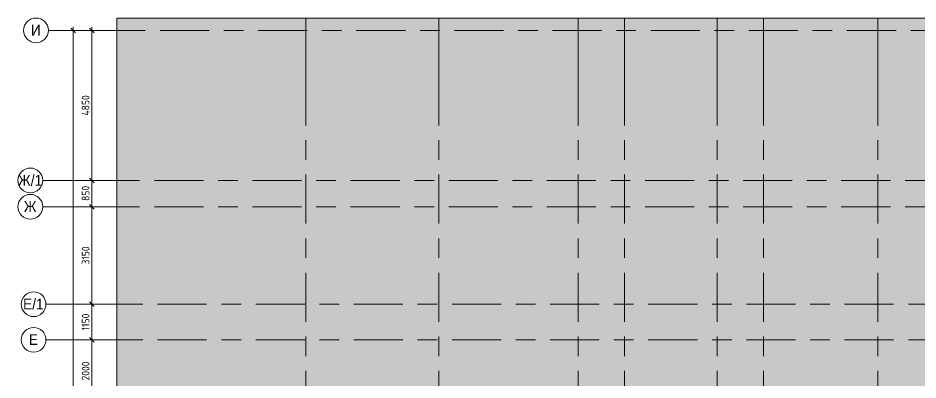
# Model space of a CAD drawing. Header units: millimetres. Extents: x 957 to 217451, y -8553 to 29000.
# Drawn here: x 23886 to 53003, y 15701 to 27400 of the extents above; entities that cross this region are included whole.
import ezdxf

# ---------------------------------------------------------------- set-up
doc = ezdxf.new("R2010")
doc.units = ezdxf.units.MM
doc.linetypes.add('Осевая', pattern=[3175, 635, -476.25, 1587.5, -476.25])
for name, color, linetype, lineweight in [('A-ANNO-DIMS', 7, 'Continuous', 9), ('A-ANNO-DIMS-100', 7, 'Continuous', 9), ('A-DETL', 7, 'Continuous', 9), ('A-GENM', 7, 'Continuous', 9), ('Оси', 7, 'Continuous', 9), ('Оси-1', 7, 'Continuous', 20), ('Оси-2', 7, 'Осевая', 9)]:
    doc.layers.add(name, color=color, linetype=linetype, lineweight=lineweight)
doc.layers.add('A-DETL-GENF-2', color=7, linetype='Continuous', lineweight=9, true_color=0xd4d4d4)
doc.styles.add('Arial', font='arial.ttf', dxfattribs={"width": 0.9, "height": 350})
doc.styles.add('ISOCPEUR_2', font='isocpeur.ttf', dxfattribs={"width": 0.9, "height": 250})
doc.dimstyles.new('ISO-2_5_0_9К_БОЛЬШОЙ', dxfattribs={"dimscale": 304.8, "dimtxt": 248.995294, "dimasz": 0.492126, "dimexe": 0.393701, "dimexo": 0.984252, "dimgap": 0, "dimtad": 1, "dimdec": 0, "dimrnd": 10, "dimzin": 0, "dimdsep": 46, "dimtxsty": 'ISOCPEUR_2', "dimblk1": 'OBLIQUE', "dimblk2": 'OBLIQUE', "dimsah": 1, "dimcen": 0.09, "dimdle": 0.393701, "dimazin": 0, "dimtfac": 1, "dimtdec": 4, "dimtix": 1, "dimtmove": 0, "dimatfit": 3, "dimfxl": 1, "dimtvp": 1, "dimtolj": 1, "dimtzin": 0, "dimarcsym": 2})

# ---------------------------------------------------------------- blocks, each defined once
blk = doc.blocks.new('парапет1 - парапет-18629556-План расстановки мебели и оборудования 3 этажа в осях 1-12')
at = {"layer": 'A-GENM'}
for p, q in [((-2411, 27400), (33928, 27400)), ((-2411, 27400), (-2409, 27398)), ((-2411, 14773), (-2411, 27400))]:
    blk.add_line(p, q, dxfattribs=at)
blk = doc.blocks.new('Ось сетки - D8-29747960-План расстановки мебели и оборудования 3 этажа в осях 1-12')
at = {"layer": 'Оси-1'}
for start, end in [(360, 180), (180, 360)]:
    blk.add_arc((0, 0), 4, start, end, dxfattribs=at)
blk = doc.blocks.new('DIMBLOCK13-План расстановки мебели и оборудования 3 этажа в осях 1-12')
at = {"layer": 'A-ANNO-DIMS-100'}
for p, q in [((26276, 27120), (26276, 22150)), ((26082, 27000), (26396, 27000)), ((26276, 27000), (26082, 27000)), ((26082, 22150), (26396, 22150)), ((26276, 22150), (26082, 22150))]:
    blk.add_line(p, q, dxfattribs=at)
at = {"layer": 'A-ANNO-DIMS-100', "lineweight": 20}
for p, q in [((26276, 27000), (26201, 27075)), ((26276, 27000), (26351, 26925)), ((26276, 22150), (26201, 22225)), ((26276, 22150), (26351, 22075))]:
    blk.add_line(p, q, dxfattribs=at)
at = {"layer": 'A-ANNO-DIMS-100', "color": 0, "insert": (25949, 24247), "char_height": 250, "width": 787.21, "attachment_point": 1, "rotation": 90, "line_spacing_factor": 1.149209, "style": 'ISOCPEUR_2'}
blk.add_mtext('4850', dxfattribs=at)
blk = doc.blocks.new('_Oblique')
at = {"color": 0, "linetype": 'ByBlock', "lineweight": -2}
blk.add_line((-0.5, -0.5), (0.5, 0.5), dxfattribs=at)
blk = doc.blocks.new('DIMBLOCK14-План расстановки мебели и оборудования 3 этажа в осях 1-12')
at = {"layer": 'A-ANNO-DIMS-100'}
for p, q in [((26082, 22150), (26396, 22150)), ((26276, 22150), (26082, 22150)), ((26276, 22150), (26276, 21300)), ((26082, 21300), (26396, 21300)), ((26276, 21300), (26082, 21300))]:
    blk.add_line(p, q, dxfattribs=at)
at = {"layer": 'A-ANNO-DIMS-100', "lineweight": 20}
for p, q in [((26276, 22150), (26201, 22225)), ((26276, 22150), (26351, 22075)), ((26276, 21300), (26201, 21375)), ((26276, 21300), (26351, 21225))]:
    blk.add_line(p, q, dxfattribs=at)
at = {"layer": 'A-ANNO-DIMS-100', "color": 0, "insert": (25949, 21488), "char_height": 250, "width": 568.86, "attachment_point": 1, "rotation": 90, "line_spacing_factor": 1.149209, "style": 'ISOCPEUR_2'}
blk.add_mtext('850', dxfattribs=at)
blk = doc.blocks.new('DIMBLOCK15-План расстановки мебели и оборудования 3 этажа в осях 1-12')
at = {"layer": 'A-ANNO-DIMS-100'}
for p, q in [((26082, 21300), (26396, 21300)), ((26276, 21300), (26082, 21300)), ((26276, 21300), (26276, 18150)), ((26082, 18150), (26396, 18150)), ((26276, 18150), (26082, 18150))]:
    blk.add_line(p, q, dxfattribs=at)
at = {"layer": 'A-ANNO-DIMS-100', "lineweight": 20}
for p, q in [((26276, 21300), (26201, 21375)), ((26276, 21300), (26351, 21225)), ((26276, 18150), (26201, 18225)), ((26276, 18150), (26351, 18075))]:
    blk.add_line(p, q, dxfattribs=at)
at = {"layer": 'A-ANNO-DIMS-100', "color": 0, "insert": (25949, 19431), "char_height": 250, "width": 706.76, "attachment_point": 1, "rotation": 90, "line_spacing_factor": 1.149209, "style": 'ISOCPEUR_2'}
blk.add_mtext('3150', dxfattribs=at)
blk = doc.blocks.new('DIMBLOCK16-План расстановки мебели и оборудования 3 этажа в осях 1-12')
at = {"layer": 'A-ANNO-DIMS-100'}
for p, q in [((26082, 18150), (26396, 18150)), ((26276, 18150), (26082, 18150)), ((26276, 18150), (26276, 17000)), ((26082, 17000), (26396, 17000)), ((26276, 17000), (26082, 17000))]:
    blk.add_line(p, q, dxfattribs=at)
at = {"layer": 'A-ANNO-DIMS-100', "lineweight": 20}
for p, q in [((26276, 18150), (26201, 18225)), ((26276, 18150), (26351, 18075)), ((26276, 17000), (26201, 17075)), ((26276, 17000), (26351, 16925))]:
    blk.add_line(p, q, dxfattribs=at)
at = {"layer": 'A-ANNO-DIMS-100', "color": 0, "insert": (25949, 17302), "char_height": 250, "width": 655.05, "attachment_point": 1, "rotation": 90, "line_spacing_factor": 1.149209, "style": 'ISOCPEUR_2'}
blk.add_mtext('1150', dxfattribs=at)
blk = doc.blocks.new('DIMBLOCK17-План расстановки мебели и оборудования 3 этажа в осях 1-12')
at = {"layer": 'A-ANNO-DIMS-100'}
for p, q in [((26082, 17000), (26396, 17000)), ((26276, 17000), (26082, 17000)), ((26276, 17000), (26276, 15000)), ((29009, 15000), (26156, 15000)), ((26276, 15000), (29009, 15000))]:
    blk.add_line(p, q, dxfattribs=at)
at = {"layer": 'A-ANNO-DIMS-100', "lineweight": 20}
for p, q in [((26276, 17000), (26201, 17075)), ((26276, 17000), (26351, 16925)), ((26276, 15000), (26201, 15075)), ((26276, 15000), (26351, 14925))]:
    blk.add_line(p, q, dxfattribs=at)
at = {"layer": 'A-ANNO-DIMS-100', "color": 0, "insert": (25949, 15684), "char_height": 250, "width": 758.48, "attachment_point": 1, "rotation": 90, "line_spacing_factor": 1.149209, "style": 'ISOCPEUR_2'}
blk.add_mtext('2000', dxfattribs=at)
blk = doc.blocks.new('DIMBLOCK61-План расстановки мебели и оборудования 3 этажа в осях 1-12')
at = {"layer": 'A-ANNO-DIMS-100'}
for p, q in [((25666, 27120), (25666, -120)), ((25472, 27000), (25786, 27000)), ((25666, 27000), (25472, 27000)), ((25472, 0), (25786, 0)), ((25666, 0), (25472, 0))]:
    blk.add_line(p, q, dxfattribs=at)
at = {"layer": 'A-ANNO-DIMS-100', "lineweight": 20}
for p, q in [((25666, 27000), (25591, 27075)), ((25666, 27000), (25741, 26925)), ((25666, 0), (25591, 75)), ((25666, 0), (25741, -75))]:
    blk.add_line(p, q, dxfattribs=at)
at = {"layer": 'A-ANNO-DIMS-100', "color": 0, "insert": (25340, 13105), "char_height": 250, "width": 948.1, "attachment_point": 1, "rotation": 90, "line_spacing_factor": 1.149209, "style": 'ISOCPEUR_2'}
blk.add_mtext('27000', dxfattribs=at)

msp = doc.modelspace()

# ---------------------------------------------------------------- hatches: boundary and pattern name
at = {"layer": 'A-DETL-GENF-2'}
msp.add_hatch(color=256, dxfattribs=at).paths.add_polyline_path([(29225.2, 14774.9), (29225.2, 15358), (67780.8, 15358), (67780.8, 23799.7), (68251.3, 23799.7), (68251.3, 23888.3), (63421.2, 23888.3), (63421.2, 27398.1), (27084.1, 27398.1), (27084.1, 14774.9), (29212.9, 14774.9)])

# ---------------------------------------------------------------- linework, layer by layer
at = {"layer": 'A-DETL'}
for p, q in [((63421.2, 27398.1), (27084.1, 27398.1)), ((27084.1, 27398.1), (27084.1, 14774.9))]:
    msp.add_line(p, q, dxfattribs=at)
at = {"layer": 'Оси'}
for p, q in [((33203.2, 24898.1), (33203.2, 27398.1)), ((37503.2, 24898.1), (37503.2, 27398.1)), ((42003.2, 24898.1), (42003.2, 27398.1)), ((43503.2, 24898.1), (43503.2, 27398.1)), ((46503.2, 24898.1), (46503.2, 27398.1)), ((48003.2, 24898.1), (48003.2, 27398.1)), ((51703.2, 24898.1), (51703.2, 27398.1)), ((24868.9, 27000), (27368.9, 27000)), ((24686.1, 22150), (27186.1, 22150)), ((24686.1, 21300), (27186.1, 21300)), ((24790.7, 18150), (27290.7, 18150)), ((24790.7, 17000), (27290.7, 17000))]:
    msp.add_line(p, q, dxfattribs=at)
at = {"layer": 'Оси-2'}
for p, q in [((27368.9, 27000), (60603.2, 27000)), ((33203.2, 593.7), (33203.2, 24898.1)), ((37503.2, 593.7), (37503.2, 24898.1)), ((42003.2, 593.7), (42003.2, 24898.1)), ((43503.2, 593.7), (43503.2, 24898.1)), ((46503.2, 593.7), (46503.2, 24898.1)), ((48003.2, 593.7), (48003.2, 24898.1)), ((51703.2, 593.7), (51703.2, 24898.1)), ((27186.1, 22150), (65753.2, 22150)), ((27186.1, 21300), (65753.2, 21300)), ((27290.7, 18150), (65753.2, 18150)), ((27290.7, 17000), (65753.2, 17000))]:
    msp.add_line(p, q, dxfattribs=at)

# ---------------------------------------------------------------- block references
at = {"layer": 'A-GENM'}
msp.add_blockref('парапет1 - парапет-18629556-План расстановки мебели и оборудования 3 этажа в осях 1-12', (29493.2, 0), dxfattribs=at)
at = {"layer": 'Оси-1', "xscale": 99.99999999999993, "yscale": 99.99999999999993, "zscale": 99.99999999999993, "rotation": 269.9999999999994}
for p in [(24468.9, 27000), (24286.1, 22150), (24286.1, 21300), (24390.7, 18150), (24390.7, 17000)]:
    msp.add_blockref('Ось сетки - D8-29747960-План расстановки мебели и оборудования 3 этажа в осях 1-12', p, dxfattribs=at)

# ---------------------------------------------------------------- texts
at = {"layer": 'Оси', "char_height": 350, "attachment_point": 1, "style": 'Arial'}
for s, insert, width in [('\\fArial|b0|i0|c204|p34|;\\W.9;И', (24304.4, 27181), 389.62), ('\\fArial|b0|i0|c204|p34|;\\W.9;Ж', (23889.5, 22331), 497.848), ('/1', (24300.2, 22331), 454.557), ('\\fArial|b0|i0|c204|p34|;\\W.9;Ж', (24077.1, 21481), 497.848), ('/1', (24348.4, 18331), 454.557), ('\\fArial|b0|i0|c204|p34|;\\W.9;Е', (24050.7, 18331), 360.759), ('\\fArial|b0|i0|c204|p34|;\\W.9;Е', (24237.9, 17181), 360.759)]:
    msp.add_mtext(s, dxfattribs=dict(at, insert=insert, width=width))

# ---------------------------------------------------------------- dimensions: what is measured, and where the dimension line sits
at = {"layer": 'A-ANNO-DIMS'}
for base, p1, p2, override, picture, middle in [((25666.4, 0), (25772.5, 27000), (25772.5, 0), {"dimpost": '<>', "dimfxl": 26999.999823}, 'DIMBLOCK61-План расстановки мебели и оборудования 3 этажа в осях 1-12', (25541.4, 13500)), ((26275.7, 22150), (26381.7, 27000), (26381.7, 22150), {"dimpost": '<>', "dimfxl": 4849.999753}, 'DIMBLOCK13-План расстановки мебели и оборудования 3 этажа в осях 1-12', (26150.7, 24575)), ((26275.7, 21300), (26381.7, 22150), (26381.7, 21300), {"dimpost": '<>', "dimfxl": 850}, 'DIMBLOCK14-План расстановки мебели и оборудования 3 этажа в осях 1-12', (26150.7, 21725)), ((26275.7, 18150), (26381.7, 21300), (26381.7, 18150), {"dimpost": '<>', "dimfxl": 3150}, 'DIMBLOCK15-План расстановки мебели и оборудования 3 этажа в осях 1-12', (26150.7, 19725)), ((26275.7, 17000), (26381.7, 18150), (26381.7, 17000), {"dimpost": '<>', "dimfxl": 1150}, 'DIMBLOCK16-План расстановки мебели и оборудования 3 этажа в осях 1-12', (26150.7, 17575)), ((26275.7, 15000), (26381.7, 17000), (29308.7, 15000), {"dimpost": '<>', "dimfxl": 3544.991727}, 'DIMBLOCK17-План расстановки мебели и оборудования 3 этажа в осях 1-12', (26150.7, 16000))]:
    dim = msp.add_linear_dim(base=base, p1=p1, p2=p2, angle=90, dimstyle='ISO-2_5_0_9К_БОЛЬШОЙ', override=override, dxfattribs=at)
    dim.commit()
    dim.dimension.update_dxf_attribs({"geometry": picture, "text_midpoint": middle})

doc.saveas('drawing.dxf')
